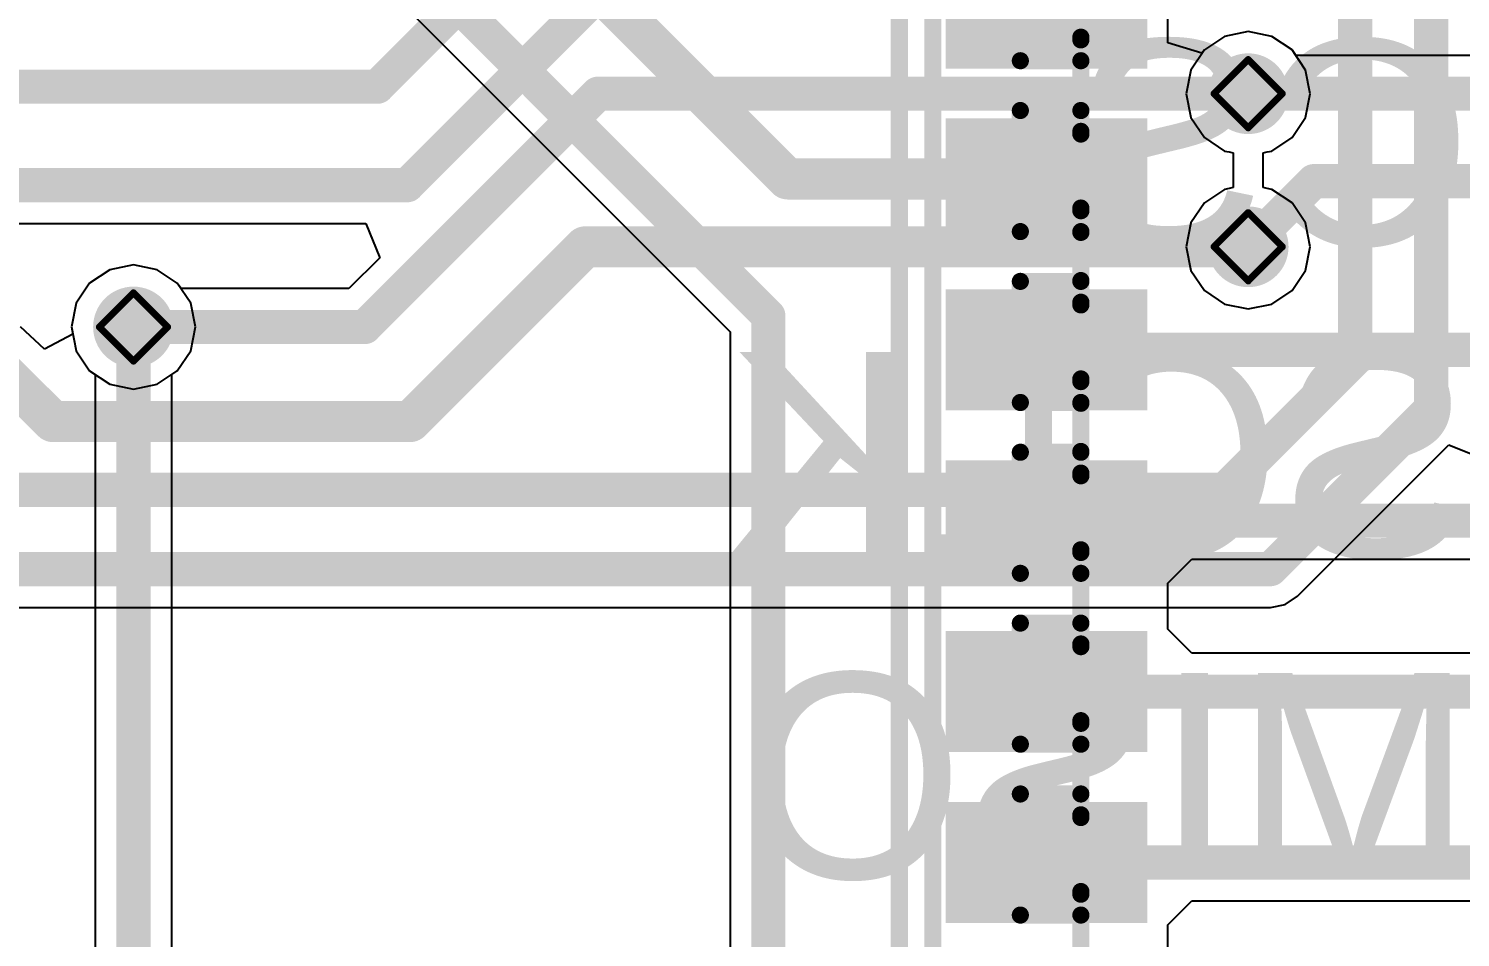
# Model space of a CAD drawing. Header units: millimetres. Extents: x -16 to 330, y -45 to 150.
# Drawn here: x 46.03 to 56.68, y 59.46 to 66.22 of the extents above; entities that cross this region are included whole.
import ezdxf

# ---------------------------------------------------------------- set-up
doc = ezdxf.new("R2010")
doc.units = ezdxf.units.MM
for name, color, linetype in [('BottomLayer', 5, 'Continuous'), ('BottomOverlay', 54, 'Continuous'), ('BottomSolder', 6, 'Continuous'), ('DrillDrawing', 1, 'Continuous'), ('Mechanical13', 56, 'Continuous'), ('MidLayer1', 16, 'Continuous'), ('MidLayer2', 76, 'Continuous'), ('TopLayer', 1, 'Continuous'), ('TopPaste', 8, 'Continuous'), ('TopSolder', 216, 'Continuous'), ('ViaHoleLayer', 16, 'Continuous')]:
    doc.layers.add(name, color=color, linetype=linetype)
doc.styles.add('Arial', font='arial.ttf', dxfattribs={"height": 0.2})

# ---------------------------------------------------------------- blocks, each defined once
blk = doc.blocks.new('41_SMD_M______58')
at = {"layer": 'TopLayer'}
for points in [[(8, 0.44), (9.5, 0.44), (9.5, -0.46), (8, -0.46)], [(8, -0.83), (9.5, -0.83), (9.5, -1.73), (8, -1.73)], [(8, -2.1), (9.5, -2.1), (9.5, -3), (8, -3)], [(8, -3.37), (9.5, -3.37), (9.5, -4.27), (8, -4.27)], [(8, -4.64), (9.5, -4.64), (9.5, -5.54), (8, -5.54)], [(8, -5.91), (9.5, -5.91), (9.5, -6.81), (8, -6.81)]]:
    blk.add_hatch(color=1, dxfattribs=at).paths.add_polyline_path(points)
at = {"layer": 'TopPaste'}
for points in [[(8, 0.44), (9.5, 0.44), (9.5, -0.46), (8, -0.46)], [(8, -0.83), (9.5, -0.83), (9.5, -1.73), (8, -1.73)], [(8, -2.1), (9.5, -2.1), (9.5, -3), (8, -3)], [(8, -3.37), (9.5, -3.37), (9.5, -4.27), (8, -4.27)], [(8, -4.64), (9.5, -4.64), (9.5, -5.54), (8, -5.54)], [(8, -5.91), (9.5, -5.91), (9.5, -6.81), (8, -6.81)]]:
    blk.add_hatch(color=8, dxfattribs=at).paths.add_polyline_path(points)
at = {"layer": 'TopSolder'}
for points in [[(8, 0.44), (9.5, 0.44), (9.5, -0.46), (8, -0.46)], [(8, -0.83), (9.5, -0.83), (9.5, -1.73), (8, -1.73)], [(8, -2.1), (9.5, -2.1), (9.5, -3), (8, -3)], [(8, -3.37), (9.5, -3.37), (9.5, -4.27), (8, -4.27)], [(8, -4.64), (9.5, -4.64), (9.5, -5.54), (8, -5.54)], [(8, -5.91), (9.5, -5.91), (9.5, -6.81), (8, -6.81)]]:
    blk.add_hatch(color=216, dxfattribs=at).paths.add_polyline_path(points)

msp = doc.modelspace()

# ---------------------------------------------------------------- hatches: boundary and pattern name
at = {"layer": 'BottomLayer'}
h = msp.add_hatch(color=5, dxfattribs=at)
edge = h.paths.add_edge_path()
edge.add_arc((55.1, 65.734), 0.3, 0, 360)
h = msp.add_hatch(color=5, dxfattribs=at)
edge = h.paths.add_edge_path()
edge.add_arc((55.1, 64.596), 0.3, 0, 360)
h = msp.add_hatch(color=5, dxfattribs=at)
edge = h.paths.add_edge_path()
edge.add_arc((46.812, 64), 0.3, 0, 360)
at = {"layer": 'BottomSolder'}
h = msp.add_hatch(color=6, dxfattribs=at)
edge = h.paths.add_edge_path()
edge.add_arc((55.1, 65.734), 0.15, 0, 360)
h = msp.add_hatch(color=6, dxfattribs=at)
edge = h.paths.add_edge_path()
edge.add_arc((55.1, 64.596), 0.15, 0, 360)
h = msp.add_hatch(color=6, dxfattribs=at)
edge = h.paths.add_edge_path()
edge.add_arc((46.812, 64), 0.15, 0, 360)
at = {"layer": 'MidLayer1'}
h = msp.add_hatch(color=16, dxfattribs=at)
edge = h.paths.add_edge_path()
edge.add_arc((55.1, 65.734), 0.3, 0, 360)
h = msp.add_hatch(color=16, dxfattribs=at)
edge = h.paths.add_edge_path()
edge.add_arc((55.1, 64.596), 0.3, 0, 360)
h = msp.add_hatch(color=16, dxfattribs=at)
edge = h.paths.add_edge_path()
edge.add_arc((46.812, 64), 0.3, 0, 360)
at = {"layer": 'MidLayer2'}
h = msp.add_hatch(color=76, dxfattribs=at)
edge = h.paths.add_edge_path()
edge.add_arc((55.1, 65.734), 0.3, 0, 360)
h = msp.add_hatch(color=76, dxfattribs=at)
edge = h.paths.add_edge_path()
edge.add_arc((55.1, 64.596), 0.3, 0, 360)
h = msp.add_hatch(color=76, dxfattribs=at)
edge = h.paths.add_edge_path()
edge.add_arc((46.812, 64), 0.3, 0, 360)
at = {"layer": 'TopLayer'}
h = msp.add_hatch(color=1, dxfattribs=at)
edge = h.paths.add_edge_path()
edge.add_arc((55.1, 65.734), 0.3, 0, 360)
h = msp.add_hatch(color=1, dxfattribs=at)
edge = h.paths.add_edge_path()
edge.add_arc((55.1, 64.596), 0.3, 0, 360)
h = msp.add_hatch(color=1, dxfattribs=at)
edge = h.paths.add_edge_path()
edge.add_arc((46.812, 64), 0.3, 0, 360)
at = {"layer": 'TopSolder'}
h = msp.add_hatch(color=216, dxfattribs=at)
edge = h.paths.add_edge_path()
edge.add_arc((55.1, 65.734), 0.15, 0, 360)
h = msp.add_hatch(color=216, dxfattribs=at)
edge = h.paths.add_edge_path()
edge.add_arc((55.1, 64.596), 0.15, 0, 360)
h = msp.add_hatch(color=216, dxfattribs=at)
edge = h.paths.add_edge_path()
edge.add_arc((46.812, 64), 0.15, 0, 360)
at = {"layer": 'ViaHoleLayer'}
h = msp.add_hatch(color=16, dxfattribs=at)
edge = h.paths.add_edge_path()
edge.add_arc((55.1, 65.734), 0.15, 0, 360)
h = msp.add_hatch(color=16, dxfattribs=at)
edge = h.paths.add_edge_path()
edge.add_arc((55.1, 64.596), 0.15, 0, 360)
h = msp.add_hatch(color=16, dxfattribs=at)
edge = h.paths.add_edge_path()
edge.add_arc((46.812, 64), 0.15, 0, 360)

# ---------------------------------------------------------------- linework, layer by layer
at = {"layer": 'BottomLayer'}
for p, q in [((37.902, 64.769), (48.539, 64.769)), ((48.539, 64.769), (48.644, 64.515)), ((48.644, 64.515), (48.414, 64.285)), ((46.636, 64.426), (46.486, 64.326)), ((46.812, 64.461), (46.636, 64.426)), ((46.989, 64.426), (46.812, 64.461)), ((47.138, 64.326), (46.989, 64.426)), ((46.486, 64.326), (46.386, 64.177)), ((47.166, 64.285), (47.138, 64.326)), ((48.414, 64.285), (47.166, 64.285)), ((46.386, 64.177), (46.351, 64)), ((46.15, 63.834), (45.971, 64)), ((46.351, 64), (46.362, 63.947)), ((46.362, 63.947), (46.15, 63.834)), ((55.467, 61.999), (56.591, 63.123)), ((56.591, 63.123), (56.845, 63.023)), ((55.375, 61.937), (55.467, 61.999)), ((42.7, 61.915), (55.266, 61.915)), ((55.266, 61.915), (55.375, 61.937)), ((55.266, 61.915), (55.266, 61.915))]:
    msp.add_line(p, q, dxfattribs=at)
for points, const_width in [([(48.848, 65.054), (53.721, 69.926)], 0.254), ([(48.626, 65.786), (52.564, 69.723)], 0.254), ([(55.895, 63.761), (55.895, 68.621)], 0.254), ([(56.46, 63.394), (56.46, 68.254)], 0.254), ([(34.468, 65.786), (48.626, 65.786)], 0.254), ([(48.532, 64), (50.266, 65.734)], 0.254), ([(50.266, 65.734), (55.1, 65.734)], 0.254), ([(37.548, 65.054), (48.848, 65.054)], 0.254), ([(48.87, 63.297), (50.169, 64.596)], 0.305), ([(50.169, 64.596), (55.1, 64.596)], 0.305), ([(45.509, 64), (46.213, 63.297)], 0.305), ([(46.812, 64), (48.532, 64)], 0.254), ([(54.923, 62.789), (55.895, 63.761)], 0.254), ([(46.213, 63.297), (48.87, 63.297)], 0.305), ([(55.266, 62.2), (56.46, 63.394)], 0.254), ([(38.329, 62.789), (54.923, 62.789)], 0.254), ([(42.346, 62.2), (55.266, 62.2)], 0.254)]:
    msp.add_lwpolyline(points, dxfattribs=dict(at, const_width=const_width))
for points, const_width in [([(48.563, 65.786, 1), (48.69, 65.786, 1)], 0.127), ([(48.563, 65.786, 1), (48.69, 65.786, 1)], 0.127), ([(50.202, 65.734, 1), (50.329, 65.734, 1)], 0.127), ([(50.202, 65.734, 1), (50.329, 65.734, 1)], 0.127), ([(55.036, 65.734, 1), (55.163, 65.734, 1)], 0.127), ([(48.785, 65.054, 1), (48.912, 65.054, 1)], 0.127), ([(48.785, 65.054, 1), (48.912, 65.054, 1)], 0.127), ([(50.093, 64.596, 1), (50.245, 64.596, 1)], 0.152), ([(50.093, 64.596, 1), (50.245, 64.596, 1)], 0.152), ([(55.024, 64.596, 1), (55.176, 64.596, 1)], 0.152), ([(46.749, 64, 1), (46.876, 64, 1)], 0.127), ([(48.469, 64, 1), (48.596, 64, 1)], 0.127), ([(48.469, 64, 1), (48.596, 64, 1)], 0.127), ([(55.832, 63.761, 1), (55.959, 63.761, 1)], 0.127), ([(55.832, 63.761, 1), (55.959, 63.761, 1)], 0.127), ([(46.136, 63.297, 1), (46.289, 63.297, 1)], 0.152), ([(46.136, 63.297, 1), (46.289, 63.297, 1)], 0.152), ([(48.793, 63.297, 1), (48.946, 63.297, 1)], 0.152), ([(48.793, 63.297, 1), (48.946, 63.297, 1)], 0.152), ([(56.397, 63.394, 1), (56.524, 63.394, 1)], 0.127), ([(56.397, 63.394, 1), (56.524, 63.394, 1)], 0.127), ([(54.86, 62.789, 1), (54.987, 62.789, 1)], 0.127), ([(54.86, 62.789, 1), (54.987, 62.789, 1)], 0.127), ([(55.202, 62.2, 1), (55.329, 62.2, 1)], 0.127), ([(55.202, 62.2, 1), (55.329, 62.2, 1)], 0.127)]:
    msp.add_lwpolyline(points, format="xyb", close=True, dxfattribs=dict(at, const_width=const_width))
at = {"layer": 'DrillDrawing', "const_width": 0.0508}
for points in [[(54.846, 65.734), (55.1, 65.988)], [(55.1, 65.988), (55.354, 65.734)], [(54.846, 65.734), (55.1, 65.48)], [(55.1, 65.48), (55.354, 65.734)], [(54.846, 64.596), (55.1, 64.85)], [(55.1, 64.85), (55.354, 64.596)], [(54.846, 64.596), (55.1, 64.342)], [(55.1, 64.342), (55.354, 64.596)], [(46.558, 64), (46.812, 64.254)], [(46.812, 64.254), (47.066, 64)], [(46.558, 64), (46.812, 63.746)], [(46.812, 63.746), (47.066, 64)]]:
    msp.add_lwpolyline(points, dxfattribs=at)
at = {"layer": 'DrillDrawing', "const_width": 0.0254}
for points in [[(55.087, 65.988, 1), (55.113, 65.988, 1)], [(55.087, 65.988, 1), (55.113, 65.988, 1)], [(54.833, 65.734, 1), (54.859, 65.734, 1)], [(54.833, 65.734, 1), (54.859, 65.734, 1)], [(55.341, 65.734, 1), (55.367, 65.734, 1)], [(55.341, 65.734, 1), (55.367, 65.734, 1)], [(55.087, 65.48, 1), (55.113, 65.48, 1)], [(55.087, 65.48, 1), (55.113, 65.48, 1)], [(55.087, 64.85, 1), (55.113, 64.85, 1)], [(55.087, 64.85, 1), (55.113, 64.85, 1)], [(54.833, 64.596, 1), (54.859, 64.596, 1)], [(54.833, 64.596, 1), (54.859, 64.596, 1)], [(55.341, 64.596, 1), (55.367, 64.596, 1)], [(55.341, 64.596, 1), (55.367, 64.596, 1)], [(55.087, 64.342, 1), (55.113, 64.342, 1)], [(55.087, 64.342, 1), (55.113, 64.342, 1)], [(46.799, 64.254, 1), (46.825, 64.254, 1)], [(46.799, 64.254, 1), (46.825, 64.254, 1)], [(46.545, 64, 1), (46.571, 64, 1)], [(46.545, 64, 1), (46.571, 64, 1)], [(47.053, 64, 1), (47.079, 64, 1)], [(47.053, 64, 1), (47.079, 64, 1)], [(46.799, 63.746, 1), (46.825, 63.746, 1)], [(46.799, 63.746, 1), (46.825, 63.746, 1)]]:
    msp.add_lwpolyline(points, format="xyb", close=True, dxfattribs=at)
at = {"layer": 'Mechanical13', "const_width": 0.127}
for points in [[(52.506, 58.609), (52.506, 75.709)], [(52.756, 58.609), (52.756, 75.709)], [(53.406, 65.979), (53.406, 66.879)], [(53.856, 65.979), (53.856, 66.154)], [(53.406, 65.979), (53.856, 65.979)], [(53.856, 65.609), (53.856, 65.979)], [(53.406, 65.609), (53.856, 65.609)], [(53.406, 64.709), (53.406, 65.609)], [(53.856, 65.434), (53.856, 65.609)], [(53.856, 64.709), (53.856, 64.884)], [(53.406, 64.709), (53.856, 64.709)], [(53.856, 64.345), (53.856, 64.703)], [(53.406, 64.339), (53.856, 64.339)], [(53.406, 63.439), (53.406, 64.339)], [(53.856, 64.164), (53.856, 64.339)], [(53.856, 63.439), (53.856, 63.614)], [(53.406, 63.439), (53.856, 63.439)], [(53.856, 63.075), (53.856, 63.433)], [(53.406, 63.069), (53.856, 63.069)], [(53.406, 62.169), (53.406, 63.069)], [(53.856, 62.894), (53.856, 63.069)], [(53.856, 62.169), (53.856, 62.344)], [(53.406, 62.169), (53.856, 62.169)], [(53.856, 61.799), (53.856, 62.169)], [(53.406, 61.799), (53.856, 61.799)], [(53.406, 60.899), (53.406, 61.799)], [(53.856, 61.624), (53.856, 61.799)], [(53.856, 60.899), (53.856, 61.074)], [(53.406, 60.899), (53.856, 60.899)], [(53.856, 60.529), (53.856, 60.899)], [(53.406, 60.529), (53.856, 60.529)], [(53.406, 59.629), (53.406, 60.529)], [(53.856, 60.354), (53.856, 60.529)], [(53.856, 59.629), (53.856, 59.804)], [(53.406, 59.629), (53.856, 59.629)], [(53.856, 59.259), (53.856, 59.629)]]:
    msp.add_lwpolyline(points, dxfattribs=at)
for points in [[(53.856, 66.134, -1), (53.856, 66.724)], [(53.856, 66.154, -1), (53.856, 66.704)], [(53.856, 64.864, -1), (53.856, 65.454)], [(53.856, 64.884, -1), (53.856, 65.434)], [(53.856, 63.594, -1), (53.856, 64.184)], [(53.856, 63.614, -1), (53.856, 64.164)], [(53.856, 62.324, -1), (53.856, 62.914)], [(53.856, 62.344, -1), (53.856, 62.894)], [(53.856, 61.054, -1), (53.856, 61.644)], [(53.856, 61.074, -1), (53.856, 61.624)], [(53.856, 59.784, -1), (53.856, 60.374)], [(53.856, 59.804, -1), (53.856, 60.354)]]:
    msp.add_lwpolyline(points, format="xyb", dxfattribs=at)
at = {"layer": 'Mechanical13', "const_width": 0.0635}
for points in [[(53.824, 66.154, 1), (53.888, 66.154, 1)], [(53.824, 66.154, 1), (53.888, 66.154, 1)], [(53.824, 66.134, 1), (53.888, 66.134, 1)], [(53.374, 65.979, 1), (53.438, 65.979, 1)], [(53.374, 65.979, 1), (53.438, 65.979, 1)], [(53.824, 65.979, 1), (53.888, 65.979, 1)], [(53.824, 65.979, 1), (53.888, 65.979, 1)], [(53.824, 65.979, 1), (53.888, 65.979, 1)], [(53.374, 65.609, 1), (53.438, 65.609, 1)], [(53.374, 65.609, 1), (53.438, 65.609, 1)], [(53.824, 65.609, 1), (53.888, 65.609, 1)], [(53.824, 65.609, 1), (53.888, 65.609, 1)], [(53.824, 65.609, 1), (53.888, 65.609, 1)], [(53.824, 65.454, 1), (53.888, 65.454, 1)], [(53.824, 65.434, 1), (53.888, 65.434, 1)], [(53.824, 65.434, 1), (53.888, 65.434, 1)], [(53.824, 64.884, 1), (53.888, 64.884, 1)], [(53.824, 64.884, 1), (53.888, 64.884, 1)], [(53.824, 64.864, 1), (53.888, 64.864, 1)], [(53.374, 64.709, 1), (53.438, 64.709, 1)], [(53.374, 64.709, 1), (53.438, 64.709, 1)], [(53.824, 64.709, 1), (53.888, 64.709, 1)], [(53.824, 64.709, 1), (53.888, 64.709, 1)], [(53.824, 64.703, 1), (53.888, 64.703, 1)], [(53.824, 64.345, 1), (53.888, 64.345, 1)], [(53.374, 64.339, 1), (53.438, 64.339, 1)], [(53.374, 64.339, 1), (53.438, 64.339, 1)], [(53.824, 64.339, 1), (53.888, 64.339, 1)], [(53.824, 64.339, 1), (53.888, 64.339, 1)], [(53.824, 64.184, 1), (53.888, 64.184, 1)], [(53.824, 64.164, 1), (53.888, 64.164, 1)], [(53.824, 64.164, 1), (53.888, 64.164, 1)], [(53.824, 63.614, 1), (53.888, 63.614, 1)], [(53.824, 63.614, 1), (53.888, 63.614, 1)], [(53.824, 63.594, 1), (53.888, 63.594, 1)], [(53.374, 63.439, 1), (53.438, 63.439, 1)], [(53.374, 63.439, 1), (53.438, 63.439, 1)], [(53.824, 63.439, 1), (53.888, 63.439, 1)], [(53.824, 63.439, 1), (53.888, 63.439, 1)], [(53.824, 63.433, 1), (53.888, 63.433, 1)], [(53.374, 63.069, 1), (53.438, 63.069, 1)], [(53.374, 63.069, 1), (53.438, 63.069, 1)], [(53.824, 63.075, 1), (53.888, 63.075, 1)], [(53.824, 63.069, 1), (53.888, 63.069, 1)], [(53.824, 63.069, 1), (53.888, 63.069, 1)], [(53.824, 62.914, 1), (53.888, 62.914, 1)], [(53.824, 62.894, 1), (53.888, 62.894, 1)], [(53.824, 62.894, 1), (53.888, 62.894, 1)], [(53.824, 62.344, 1), (53.888, 62.344, 1)], [(53.824, 62.344, 1), (53.888, 62.344, 1)], [(53.824, 62.324, 1), (53.888, 62.324, 1)], [(53.374, 62.169, 1), (53.438, 62.169, 1)], [(53.374, 62.169, 1), (53.438, 62.169, 1)], [(53.824, 62.169, 1), (53.888, 62.169, 1)], [(53.824, 62.169, 1), (53.888, 62.169, 1)], [(53.824, 62.169, 1), (53.888, 62.169, 1)], [(53.374, 61.799, 1), (53.438, 61.799, 1)], [(53.374, 61.799, 1), (53.438, 61.799, 1)], [(53.824, 61.799, 1), (53.888, 61.799, 1)], [(53.824, 61.799, 1), (53.888, 61.799, 1)], [(53.824, 61.799, 1), (53.888, 61.799, 1)], [(53.824, 61.644, 1), (53.888, 61.644, 1)], [(53.824, 61.624, 1), (53.888, 61.624, 1)], [(53.824, 61.624, 1), (53.888, 61.624, 1)], [(53.824, 61.074, 1), (53.888, 61.074, 1)], [(53.824, 61.074, 1), (53.888, 61.074, 1)], [(53.824, 61.054, 1), (53.888, 61.054, 1)], [(53.374, 60.899, 1), (53.438, 60.899, 1)], [(53.374, 60.899, 1), (53.438, 60.899, 1)], [(53.824, 60.899, 1), (53.888, 60.899, 1)], [(53.824, 60.899, 1), (53.888, 60.899, 1)], [(53.824, 60.899, 1), (53.888, 60.899, 1)], [(53.374, 60.529, 1), (53.438, 60.529, 1)], [(53.374, 60.529, 1), (53.438, 60.529, 1)], [(53.824, 60.529, 1), (53.888, 60.529, 1)], [(53.824, 60.529, 1), (53.888, 60.529, 1)], [(53.824, 60.529, 1), (53.888, 60.529, 1)], [(53.824, 60.374, 1), (53.888, 60.374, 1)], [(53.824, 60.354, 1), (53.888, 60.354, 1)], [(53.824, 60.354, 1), (53.888, 60.354, 1)], [(53.824, 59.804, 1), (53.888, 59.804, 1)], [(53.824, 59.804, 1), (53.888, 59.804, 1)], [(53.824, 59.784, 1), (53.888, 59.784, 1)], [(53.374, 59.629, 1), (53.438, 59.629, 1)], [(53.374, 59.629, 1), (53.438, 59.629, 1)], [(53.824, 59.629, 1), (53.888, 59.629, 1)], [(53.824, 59.629, 1), (53.888, 59.629, 1)], [(53.824, 59.629, 1), (53.888, 59.629, 1)]]:
    msp.add_lwpolyline(points, format="xyb", close=True, dxfattribs=at)
at = {"layer": 'MidLayer1'}
for p, q in [((54.923, 66.16), (54.774, 66.06)), ((55.1, 66.195), (54.923, 66.16)), ((55.277, 66.16), (55.1, 66.195)), ((55.426, 66.06), (55.277, 66.16)), ((54.774, 66.06), (54.674, 65.91)), ((55.526, 65.91), (55.426, 66.06)), ((54.674, 65.91), (54.639, 65.734)), ((55.561, 65.734), (55.526, 65.91)), ((54.639, 65.734), (54.674, 65.557)), ((55.526, 65.557), (55.561, 65.734)), ((54.674, 65.557), (54.774, 65.408)), ((55.426, 65.408), (55.526, 65.557)), ((54.774, 65.408), (54.923, 65.308)), ((55.277, 65.308), (55.426, 65.408)), ((54.923, 65.308), (54.959, 65.301)), ((54.959, 65.301), (54.989, 65.295)), ((54.989, 65.295), (54.989, 65.036)), ((55.211, 65.295), (55.241, 65.301)), ((55.211, 65.036), (55.211, 65.295)), ((55.241, 65.301), (55.277, 65.308)), ((54.923, 65.022), (54.774, 64.922)), ((54.959, 65.029), (54.923, 65.022)), ((54.989, 65.036), (54.959, 65.029)), ((55.241, 65.029), (55.211, 65.036)), ((55.277, 65.022), (55.241, 65.029)), ((55.426, 64.922), (55.277, 65.022)), ((54.774, 64.922), (54.674, 64.773)), ((55.526, 64.773), (55.426, 64.922)), ((54.674, 64.773), (54.639, 64.596)), ((55.561, 64.596), (55.526, 64.773)), ((54.639, 64.596), (54.674, 64.42)), ((55.526, 64.42), (55.561, 64.596)), ((46.636, 64.426), (46.486, 64.326)), ((46.812, 64.461), (46.636, 64.426)), ((46.989, 64.426), (46.812, 64.461)), ((47.138, 64.326), (46.989, 64.426)), ((54.674, 64.42), (54.774, 64.27)), ((55.426, 64.27), (55.526, 64.42)), ((46.486, 64.326), (46.386, 64.177)), ((47.238, 64.177), (47.138, 64.326)), ((54.774, 64.27), (54.923, 64.17)), ((55.277, 64.17), (55.426, 64.27)), ((46.386, 64.177), (46.351, 64)), ((47.273, 64), (47.238, 64.177)), ((54.923, 64.17), (55.1, 64.135)), ((55.1, 64.135), (55.277, 64.17)), ((46.351, 64), (46.386, 63.823)), ((47.238, 63.823), (47.273, 64)), ((46.386, 63.823), (46.486, 63.674)), ((47.138, 63.674), (47.238, 63.823)), ((46.486, 63.674), (46.636, 63.574)), ((46.989, 63.574), (47.138, 63.674)), ((46.636, 63.574), (46.812, 63.539)), ((46.812, 63.539), (46.989, 63.574))]:
    msp.add_line(p, q, dxfattribs=at)
at = {"layer": 'MidLayer2'}
for p, q in [((54.923, 66.16), (54.774, 66.06)), ((55.1, 66.195), (54.923, 66.16)), ((55.277, 66.16), (55.1, 66.195)), ((55.426, 66.06), (55.277, 66.16)), ((54.774, 66.06), (54.674, 65.91)), ((55.526, 65.91), (55.426, 66.06)), ((54.674, 65.91), (54.639, 65.734)), ((55.561, 65.734), (55.526, 65.91)), ((54.639, 65.734), (54.674, 65.557)), ((55.526, 65.557), (55.561, 65.734)), ((54.674, 65.557), (54.774, 65.408)), ((55.426, 65.408), (55.526, 65.557)), ((54.774, 65.408), (54.923, 65.308)), ((55.277, 65.308), (55.426, 65.408)), ((54.923, 65.308), (54.959, 65.301)), ((54.959, 65.301), (54.989, 65.295)), ((54.989, 65.295), (54.989, 65.036)), ((55.211, 65.295), (55.241, 65.301)), ((55.211, 65.036), (55.211, 65.295)), ((55.241, 65.301), (55.277, 65.308)), ((54.923, 65.022), (54.774, 64.922)), ((54.959, 65.029), (54.923, 65.022)), ((54.989, 65.036), (54.959, 65.029)), ((55.241, 65.029), (55.211, 65.036)), ((55.277, 65.022), (55.241, 65.029)), ((55.426, 64.922), (55.277, 65.022)), ((54.774, 64.922), (54.674, 64.773)), ((55.526, 64.773), (55.426, 64.922)), ((54.674, 64.773), (54.639, 64.596)), ((55.561, 64.596), (55.526, 64.773)), ((54.639, 64.596), (54.674, 64.42)), ((55.526, 64.42), (55.561, 64.596)), ((46.636, 64.426), (46.486, 64.326)), ((46.812, 64.461), (46.636, 64.426)), ((46.989, 64.426), (46.812, 64.461)), ((47.138, 64.326), (46.989, 64.426)), ((54.674, 64.42), (54.774, 64.27)), ((55.426, 64.27), (55.526, 64.42)), ((46.486, 64.326), (46.386, 64.177)), ((47.238, 64.177), (47.138, 64.326)), ((54.774, 64.27), (54.923, 64.17)), ((55.277, 64.17), (55.426, 64.27)), ((46.386, 64.177), (46.351, 64)), ((47.273, 64), (47.238, 64.177)), ((54.923, 64.17), (55.1, 64.135)), ((55.1, 64.135), (55.277, 64.17)), ((46.351, 64), (46.386, 63.823)), ((47.238, 63.823), (47.273, 64)), ((46.386, 63.823), (46.486, 63.674)), ((47.138, 63.674), (47.238, 63.823)), ((46.486, 63.674), (46.636, 63.574)), ((46.989, 63.574), (47.138, 63.674)), ((46.636, 63.574), (46.812, 63.539)), ((46.812, 63.539), (46.989, 63.574))]:
    msp.add_line(p, q, dxfattribs=at)
at = {"layer": 'TopLayer'}
for p, q in [((48.049, 67.163), (51.248, 63.964)), ((54.502, 66.111), (54.502, 66.972)), ((54.756, 66.034), (54.502, 66.111)), ((54.923, 66.16), (54.774, 66.06)), ((55.1, 66.195), (54.923, 66.16)), ((55.277, 66.16), (55.1, 66.195)), ((55.426, 66.06), (55.277, 66.16)), ((54.774, 66.06), (54.756, 66.034)), ((55.454, 66.019), (55.426, 66.06)), ((59.019, 66.019), (55.454, 66.019)), ((46.636, 64.426), (46.486, 64.326)), ((46.812, 64.461), (46.636, 64.426)), ((46.989, 64.426), (46.812, 64.461)), ((47.138, 64.326), (46.989, 64.426)), ((46.486, 64.326), (46.386, 64.177)), ((47.238, 64.177), (47.138, 64.326)), ((46.386, 64.177), (46.351, 64)), ((47.273, 64), (47.238, 64.177)), ((46.351, 64), (46.386, 63.823)), ((47.238, 63.823), (47.273, 64)), ((51.248, 63.964), (51.248, 59.229)), ((46.386, 63.823), (46.486, 63.674)), ((47.138, 63.674), (47.238, 63.823)), ((46.486, 63.674), (46.527, 63.646)), ((47.097, 63.646), (47.138, 63.674)), ((46.527, 63.646), (46.527, 58.582)), ((47.097, 58.582), (47.097, 63.646)), ((54.502, 62.096), (54.682, 62.275)), ((54.682, 62.275), (57.361, 62.275)), ((54.502, 61.754), (54.502, 62.096)), ((54.682, 61.575), (54.502, 61.754)), ((57.032, 61.575), (54.682, 61.575)), ((54.502, 59.556), (54.682, 59.735)), ((54.682, 59.735), (57.065, 59.735)), ((54.502, 59.352), (54.502, 59.556))]:
    msp.add_line(p, q, dxfattribs=at)
for points, const_width in [([(46.289, 70.485), (51.674, 65.1)], 0.305), ([(48, 67.615), (51.532, 64.082)], 0.254), ([(55.1, 65.734), (60.103, 65.734)], 0.254), ([(51.674, 65.1), (53.6, 65.1)], 0.305), ([(55.1, 64.596), (55.588, 65.084)], 0.254), ([(55.588, 65.084), (60.103, 65.084)], 0.254), ([(51.532, 59.229), (51.532, 64.082)], 0.254), ([(46.812, 57.457), (46.812, 64)], 0.254), ([(53.6, 63.83), (57.386, 63.83)], 0.254), ([(53.6, 62.56), (57.361, 62.56)], 0.254), ([(53.6, 61.29), (57.032, 61.29)], 0.254), ([(53.6, 60.02), (57.183, 60.02)], 0.254)]:
    msp.add_lwpolyline(points, dxfattribs=dict(at, const_width=const_width))
for points, const_width in [([(55.036, 65.734, 1), (55.163, 65.734, 1)], 0.127), ([(51.598, 65.1, 1), (51.75, 65.1, 1)], 0.152), ([(51.598, 65.1, 1), (51.75, 65.1, 1)], 0.152), ([(53.524, 65.1, 1), (53.676, 65.1, 1)], 0.152), ([(55.524, 65.084, 1), (55.651, 65.084, 1)], 0.127), ([(55.524, 65.084, 1), (55.651, 65.084, 1)], 0.127), ([(55.036, 64.596, 1), (55.163, 64.596, 1)], 0.127), ([(51.469, 64.082, 1), (51.596, 64.082, 1)], 0.127), ([(51.469, 64.082, 1), (51.596, 64.082, 1)], 0.127), ([(46.749, 64, 1), (46.876, 64, 1)], 0.127), ([(53.536, 63.83, 1), (53.663, 63.83, 1)], 0.127), ([(53.536, 62.56, 1), (53.663, 62.56, 1)], 0.127), ([(53.536, 61.29, 1), (53.663, 61.29, 1)], 0.127), ([(53.536, 60.02, 1), (53.663, 60.02, 1)], 0.127)]:
    msp.add_lwpolyline(points, format="xyb", close=True, dxfattribs=dict(at, const_width=const_width))

# ---------------------------------------------------------------- block references
msp.add_blockref('41_SMD_M______58', (44.85, 66.38))

# ---------------------------------------------------------------- texts
at = {"layer": 'BottomOverlay', "style": 'Arial', "text_generation_flag": 2}
for s, p in [('CS', (56.771, 64.61)), ('SCLK', (56.772, 62.29)), ('MISO', (56.772, 59.903))]:
    msp.add_text(s, height=1.524, rotation=360, dxfattribs=at).set_placement(p)

doc.saveas('drawing.dxf')
